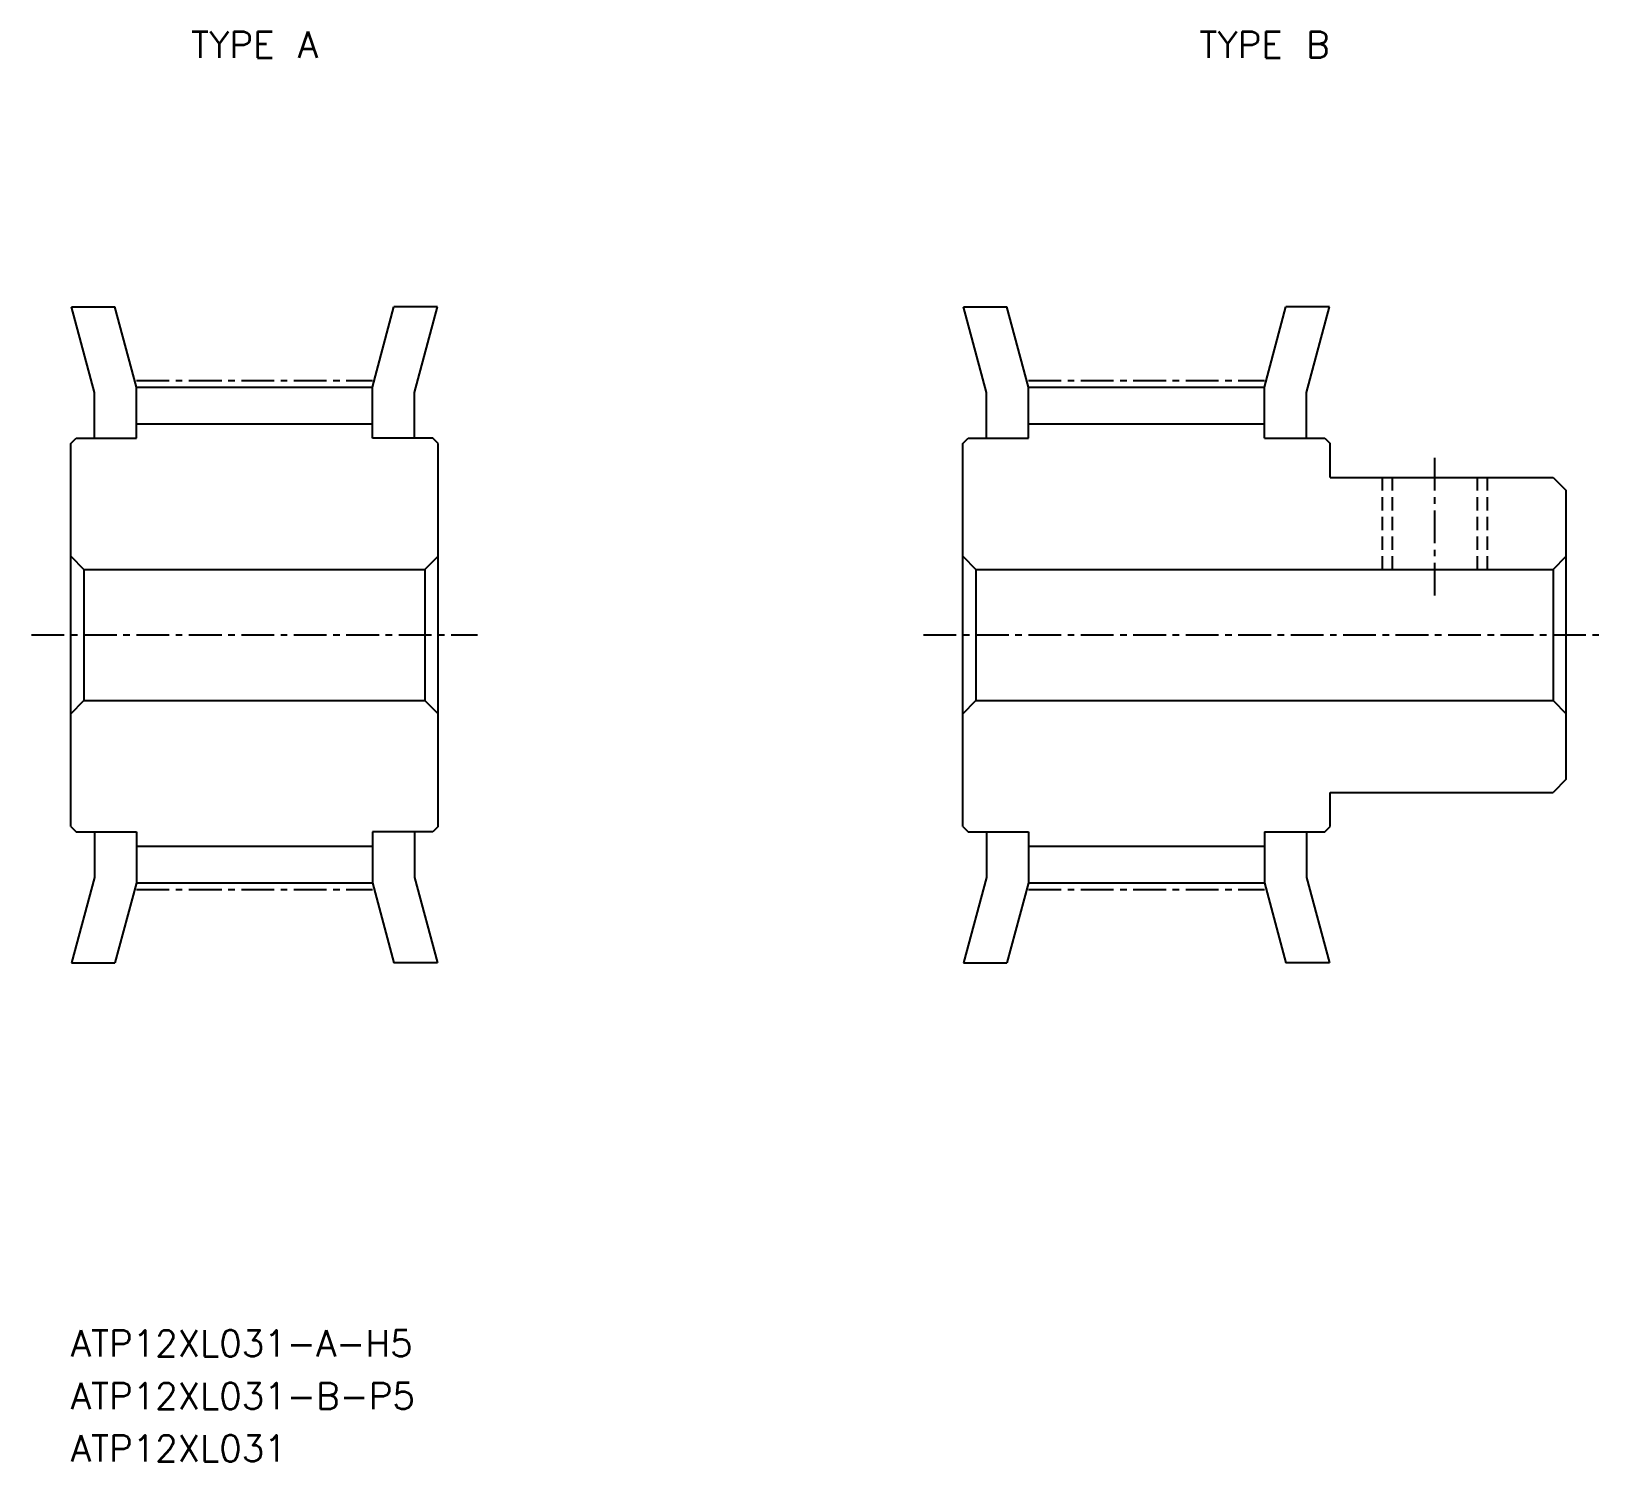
# Model space of a CAD drawing. Extents: x -207.7 to -147.7, y 20.7 to 75.2.
import ezdxf
from ezdxf.enums import TextEntityAlignment as Align

# ---------------------------------------------------------------- set-up
doc = ezdxf.new("R2010")
doc.units = 0
doc.linetypes.add('CENTER', pattern=[2, 1.25, -0.25, 0.25, -0.25])
doc.linetypes.add('DASHED', pattern=[0.75, 0.5, -0.25])
doc.layers.get('0').update_dxf_attribs({"linetype": 'CONTINUOUS'})
doc.layers.add('CENTER', color=1, linetype='CENTER')
doc.styles.add('MISUMI', font='txt.shx')

msp = doc.modelspace()

# ---------------------------------------------------------------- linework, layer by layer
at = {"color": 7, "linetype": 'CONTINUOUS'}
for p, q in [((-206.158, 64.733), (-204.502, 64.733)), ((-205.285, 61.472), (-206.158, 64.733)), ((-203.685, 61.683), (-204.502, 64.733)), ((-194.685, 61.683), (-193.867, 64.733)), ((-192.211, 64.733), (-193.867, 64.733)), ((-193.085, 61.472), (-192.211, 64.733)), ((-172.158, 64.733), (-170.502, 64.733)), ((-171.285, 61.472), (-172.158, 64.733)), ((-169.685, 61.683), (-170.502, 64.733)), ((-160.685, 61.683), (-159.867, 64.733)), ((-158.211, 64.733), (-159.867, 64.733)), ((-159.085, 61.472), (-158.211, 64.733)), ((-205.285, 59.733), (-205.285, 61.472)), ((-203.685, 61.683), (-194.685, 61.683)), ((-203.685, 59.733), (-203.685, 61.683)), ((-194.685, 59.733), (-194.685, 61.683)), ((-193.085, 59.733), (-193.085, 61.472)), ((-171.285, 59.733), (-171.285, 61.472)), ((-169.685, 61.683), (-160.685, 61.683)), ((-169.685, 59.733), (-169.685, 61.683)), ((-160.685, 59.733), (-160.685, 61.683)), ((-159.085, 59.733), (-159.085, 61.472)), ((-203.685, 60.283), (-194.685, 60.283)), ((-169.685, 60.283), (-160.685, 60.283)), ((-206.185, 59.533), (-205.985, 59.733)), ((-206.185, 44.933), (-206.185, 59.533)), ((-205.985, 59.733), (-203.685, 59.733)), ((-192.385, 59.733), (-194.685, 59.733)), ((-192.185, 59.533), (-192.385, 59.733)), ((-192.185, 44.933), (-192.185, 59.533)), ((-172.185, 59.533), (-171.985, 59.733)), ((-172.185, 44.933), (-172.185, 59.533)), ((-171.985, 59.733), (-169.685, 59.733)), ((-160.685, 59.733), (-158.385, 59.733)), ((-158.385, 59.733), (-158.185, 59.533)), ((-158.185, 58.233), (-158.185, 59.533)), ((-158.185, 58.233), (-149.685, 58.233)), ((-149.685, 58.233), (-149.185, 57.733)), ((-149.185, 46.733), (-149.185, 57.733)), ((-206.185, 55.233), (-205.685, 54.733)), ((-192.185, 55.233), (-192.685, 54.733)), ((-172.185, 55.233), (-171.685, 54.733)), ((-149.685, 54.733), (-149.185, 55.233)), ((-205.685, 54.733), (-192.685, 54.733)), ((-205.685, 54.733), (-205.685, 49.733)), ((-192.685, 54.733), (-192.685, 49.733)), ((-171.685, 54.733), (-149.685, 54.733)), ((-171.685, 54.733), (-171.685, 49.733)), ((-149.685, 54.733), (-149.685, 49.733)), ((-206.185, 49.233), (-205.685, 49.733)), ((-205.685, 49.733), (-192.685, 49.733)), ((-192.185, 49.233), (-192.685, 49.733)), ((-172.185, 49.233), (-171.685, 49.733)), ((-171.685, 49.733), (-149.685, 49.733)), ((-149.685, 49.733), (-149.185, 49.233)), ((-158.185, 46.233), (-149.685, 46.233)), ((-158.185, 44.933), (-158.185, 46.233)), ((-149.185, 46.733), (-149.685, 46.233)), ((-206.185, 44.933), (-205.985, 44.733)), ((-205.985, 44.733), (-203.685, 44.733)), ((-205.285, 44.733), (-205.285, 42.993)), ((-203.685, 44.733), (-203.685, 42.783)), ((-194.685, 44.733), (-194.685, 42.783)), ((-192.385, 44.733), (-194.685, 44.733)), ((-193.085, 44.733), (-193.085, 42.993)), ((-192.185, 44.933), (-192.385, 44.733)), ((-172.185, 44.933), (-171.985, 44.733)), ((-171.985, 44.733), (-169.685, 44.733)), ((-171.285, 44.733), (-171.285, 42.993)), ((-169.685, 44.733), (-169.685, 42.783)), ((-160.685, 44.733), (-160.685, 42.783)), ((-160.685, 44.733), (-158.385, 44.733)), ((-159.085, 44.733), (-159.085, 42.993)), ((-158.385, 44.733), (-158.185, 44.933)), ((-203.685, 44.183), (-194.685, 44.183)), ((-169.685, 44.183), (-160.685, 44.183)), ((-205.285, 42.993), (-206.158, 39.733)), ((-203.685, 42.783), (-204.502, 39.733)), ((-203.685, 42.783), (-194.685, 42.783)), ((-194.685, 42.783), (-193.867, 39.733)), ((-193.085, 42.993), (-192.211, 39.733)), ((-171.285, 42.993), (-172.158, 39.733)), ((-169.685, 42.783), (-170.502, 39.733)), ((-169.685, 42.783), (-160.685, 42.783)), ((-160.685, 42.783), (-159.867, 39.733)), ((-159.085, 42.993), (-158.211, 39.733)), ((-206.158, 39.733), (-204.502, 39.733)), ((-192.211, 39.733), (-193.867, 39.733)), ((-172.158, 39.733), (-170.502, 39.733)), ((-158.211, 39.733), (-159.867, 39.733))]:
    msp.add_line(p, q, dxfattribs=at)
at = {"color": 3, "linetype": 'DASHED'}
for p, q in [((-156.185, 54.733), (-156.185, 58.233)), ((-155.805, 54.733), (-155.805, 58.233)), ((-152.565, 54.733), (-152.565, 58.233)), ((-152.185, 54.733), (-152.185, 58.233))]:
    msp.add_line(p, q, dxfattribs=at)
at = {"layer": 'CENTER', "color": 1, "linetype": 'CENTER'}
for p, q in [((-203.685, 61.933), (-194.685, 61.933)), ((-169.685, 61.933), (-160.685, 61.933)), ((-154.185, 53.733), (-154.185, 59.233)), ((-207.685, 52.233), (-190.685, 52.233)), ((-173.685, 52.233), (-147.685, 52.233)), ((-203.685, 42.533), (-194.685, 42.533)), ((-169.685, 42.533), (-160.685, 42.533))]:
    msp.add_line(p, q, dxfattribs=at)

# ---------------------------------------------------------------- texts
at = {"color": 7, "linetype": 'CONTINUOUS', "style": 'MISUMI'}
for s, p in [('TYPE A', (-199.185, 74.733)), ('TYPE B', (-160.685, 74.733))]:
    msp.add_text(s, height=1, dxfattribs=at).set_placement(p, align=Align.MIDDLE_CENTER)
for s, p in [('ATP12XL031-A-H5', (-206.185, 24.733)), ('ATP12XL031-B-P5', (-206.185, 22.733)), ('ATP12XL031', (-206.185, 20.733))]:
    msp.add_text(s, height=1, dxfattribs=at).set_placement(p)

doc.saveas('drawing.dxf')
